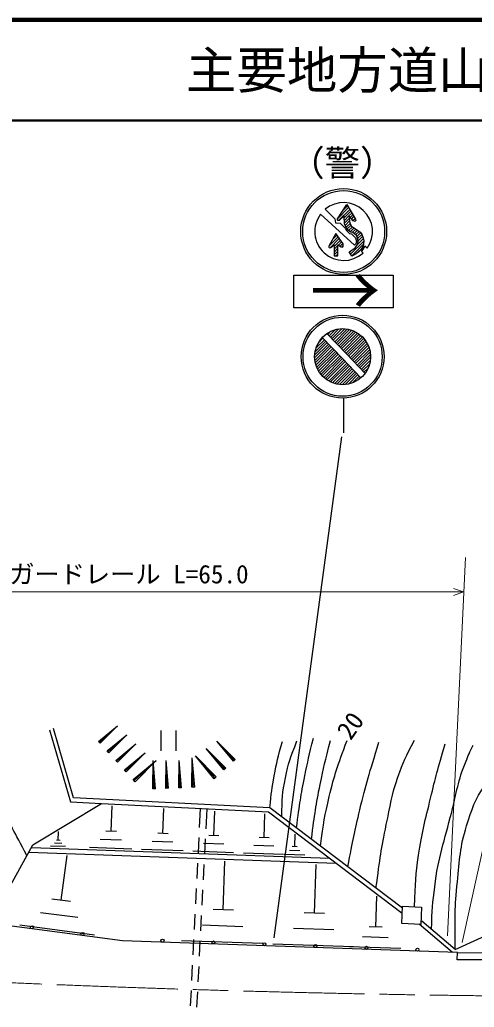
# Model space of a CAD drawing. Units: millimetres, scale not verified. Extents: x 40000 to 680000, y 20000 to 380000.
# Drawn here: x 200248 to 245318, y 282145 to 380000 of the extents above; entities that cross this region are included whole.
import ezdxf
from ezdxf.enums import TextEntityAlignment as Align

# ---------------------------------------------------------------- set-up
doc = ezdxf.new("R2010")
doc.units = ezdxf.units.MM
doc.header["$LTSCALE"] = 1000
doc.linetypes.add('CHAIN', pattern=[18.5, 12, -1.5, 3.5, -1.5])
for name, color, linetype, lineweight in [('M-BGD', 7, 'Continuous', 25), ('M-BMK', 2, 'CHAIN', 13), ('M-STR-HTXT', 7, 'Continuous', 13), ('M-STR-STRC', 7, 'Continuous', 25), ('M-TTL', 2, 'Continuous', 140), ('M-TTL-LINE', 7, 'Continuous', 50)]:
    doc.layers.add(name, color=color, linetype=linetype, lineweight=lineweight)
doc.layers.add('M-TTL-TXT', color=7, linetype='Continuous')
doc.styles.add('ＭＳ ゴシック', font='')
doc.styles.get('ＭＳ ゴシック').set_extended_font_data('MS Gothic')

msp = doc.modelspace()

# ---------------------------------------------------------------- hatches: boundary and pattern name
at = {"layer": 'M-STR-STRC'}
h = msp.add_hatch(dxfattribs=at)
h.set_pattern_fill('USER', color=256, style=0, pattern_type=2)
h.set_pattern_definition([(45, (231756, 360278), (-141.421, 141.421), [])])
h.paths.add_polyline_path([(231756, 360278), (232685, 361677), (233544, 360230), (233564, 360098), (233467, 360019), (233295, 360063), (232893, 360567), (232981, 359859), (233144, 359556), (233527, 359289), (233996, 358943), (234165, 358752), (234308, 358386), (234359, 358101), (234330, 357754), (234297, 357553), (234040, 357159), (233622, 356800), (233193, 356564), (232902, 357000), (233509, 357409), (233745, 357739), (233815, 358038), (233740, 358380), (233638, 358609), (233276, 358902), (233069, 358944), (232851, 359122), (232650, 359375), (232462, 359735), (232406, 360563), (231920, 360102), (231787, 360098), (231742, 360142)])
h = msp.add_hatch(dxfattribs=at)
h.set_pattern_fill('USER', color=256, style=0, pattern_type=2)
h.set_pattern_definition([(45, (230886, 357566), (-141.421, 141.421), [])])
h.paths.add_polyline_path([(230886, 357566), (231604, 358815), (232304, 357781), (232334, 357648), (232334, 357523), (232265, 357472), (232120, 357498), (231803, 357698), (231803, 356591), (231432, 356591), (231432, 357705), (231083, 357416), (230950, 357408), (230894, 357472)])
h = msp.add_hatch(dxfattribs=at)
h.set_pattern_fill('USER', color=256, style=0, pattern_type=2)
h.set_pattern_definition([(45, (233506, 347580), (-141.421, 141.421), [])])
h.paths.add_polyline_path([(230700, 348906, -0.84685), (234490, 344951), (232674, 346846)])
h = msp.add_hatch(dxfattribs=at)
h.set_pattern_fill('USER', color=256, style=0, pattern_type=2)
h.set_pattern_definition([(45, (231125, 345857), (-141.421, 141.421), [])])
h.paths.add_polyline_path([(232241, 346431), (234081, 344511, -0.94992), (230243, 348516)])

# ---------------------------------------------------------------- linework, layer by layer
at = {"layer": 'M-BGD'}
for p, q in [((205584, 302896), (203601, 309759)), ((208068, 308480), (209952, 310029)), ((208150, 308390), (209952, 310029)), ((208232, 308300), (209952, 310029)), ((214254, 309574), (214254, 307550)), ((215771, 307550), (215771, 309574)), ((208232, 308300), (208068, 308480)), ((208915, 307549), (210853, 309141)), ((208999, 307456), (210853, 309141)), ((209084, 307363), (210853, 309141)), ((209767, 306612), (211759, 308249)), ((209853, 306517), (211759, 308249)), ((209940, 306421), (211759, 308249)), ((221527, 306608), (219804, 308516)), ((221623, 306694), (219804, 308516)), ((221432, 306522), (219804, 308516)), ((209084, 307363), (208915, 307549)), ((210623, 305670), (212669, 307352)), ((210712, 305572), (212669, 307352)), ((210801, 305474), (212669, 307352)), ((220585, 305758), (218740, 307801)), ((220688, 305850), (218740, 307801)), ((220483, 305665), (218740, 307801)), ((209940, 306421), (209767, 306612)), ((211491, 304715), (213762, 306581)), ((211590, 304606), (213762, 306581)), ((211689, 304497), (213762, 306581)), ((213446, 303782), (213472, 306581)), ((213585, 303788), (213472, 306581)), ((213725, 303793), (213472, 306581)), ((214734, 303834), (214760, 306581)), ((214871, 303840), (214760, 306581)), ((215008, 303845), (214760, 306581)), ((216016, 303886), (216042, 306581)), ((216151, 303891), (216042, 306581)), ((216285, 303897), (216042, 306581)), ((217307, 303938), (217335, 306856)), ((217453, 303944), (217335, 306856)), ((217599, 303950), (217335, 306856)), ((219630, 304895), (217661, 307075)), ((219739, 304993), (217661, 307075)), ((219521, 304796), (217661, 307075)), ((221623, 306694), (221432, 306522)), ((210801, 305474), (210623, 305670)), ((220688, 305850), (220483, 305665)), ((211689, 304497), (211491, 304715)), ((219739, 304993), (219521, 304796)), ((213725, 303793), (213446, 303782)), ((215008, 303845), (214734, 303834)), ((216285, 303897), (216016, 303886)), ((217599, 303950), (217307, 303938)), ((201538, 298224), (208358, 302350)), ((208358, 302350), (224903, 301508)), ((209314, 299578), (209405, 302094)), ((214442, 299362), (214532, 301833)), ((218152, 301851), (218056, 299971)), ((218786, 301819), (218685, 299831)), ((219496, 299149), (219584, 301576)), ((224903, 301508), (238176, 291469)), ((224478, 298940), (224564, 301322)), ((204070, 298684), (204102, 299577)), ((209838, 299559), (208790, 299597)), ((204256, 298677), (203884, 298691)), ((210332, 298701), (208235, 298777)), ((215442, 298501), (213383, 298576)), ((214957, 299343), (213927, 299381)), ((218005, 298961), (217928, 297445)), ((218634, 298820), (218557, 297304)), ((220002, 299131), (218991, 299168)), ((224974, 298922), (223981, 298958)), ((227513, 298061), (227558, 299292)), ((197439, 290784), (201538, 298224)), ((201151, 297521), (231633, 296418)), ((201405, 297982), (230980, 296911)), ((204793, 298062), (203304, 298116)), ((204431, 298373), (203687, 298400)), ((211350, 297824), (207156, 297976)), ((216442, 297640), (212323, 297789)), ((221460, 297458), (217416, 297605)), ((220478, 298304), (218456, 298377)), ((225442, 298109), (223456, 298181)), ((228011, 297632), (226985, 297669)), ((227769, 298052), (227257, 298070)), ((204357, 292747), (204939, 297183)), ((220430, 291799), (220601, 296615)), ((226406, 297279), (222435, 297423)), ((228509, 297203), (226457, 297277)), ((217876, 296434), (217799, 294918)), ((218505, 296294), (218428, 294778)), ((229461, 291476), (229632, 296288)), ((217748, 293908), (217671, 292392)), ((218377, 293767), (218299, 292251)), ((205281, 292625), (203433, 292868)), ((235547, 290097), (235656, 293167)), ((221433, 291763), (219426, 291834)), ((206011, 291025), (202314, 291511)), ((217619, 291381), (217542, 289865)), ((218248, 291241), (218171, 289725)), ((230463, 291440), (228458, 291511)), ((243432, 287884), (240111, 290678)), ((243432, 287884), (251382, 291481)), ((207665, 289304), (200272, 290275)), ((222379, 290122), (218366, 290265)), ((231409, 289801), (227399, 289943)), ((236187, 290074), (234908, 290120)), ((243171, 287574), (239851, 290368)), ((224329, 288446), (216303, 288731)), ((217491, 288854), (217413, 287338)), ((218119, 288714), (218042, 287198)), ((236790, 289028), (234232, 289119)), ((233357, 288125), (225337, 288410)), ((238033, 287959), (232916, 288141)), ((243613, 286828), (243645, 287558)), ((265767, 286869), (243613, 286828)), ((243645, 287558), (276844, 287402)), ((217362, 286328), (217285, 284812)), ((217991, 286187), (217914, 284672)), ((217233, 283801), (217156, 282285)), ((217862, 283661), (217785, 282145))]:
    msp.add_line(p, q, dxfattribs=at)
for points in [[(203212, 309647), (205275, 302507), (208358, 302350)], [(238197, 291960), (225048, 301906), (205584, 302896)], [(243645, 287558), (210428, 288737), (197456, 290440), (176360, 292537)]]:
    msp.add_lwpolyline(points, dxfattribs=at)
msp.add_lwpolyline([(238206, 292162), (240101, 292077), (240024, 290360), (238130, 290445)], close=True, dxfattribs=at)
for centre in [(201453, 290068), (206470, 289410), (214401, 288748), (219457, 288568), (224514, 288389), (229570, 288209), (234627, 288030), (239683, 287850)]:
    msp.add_circle(centre, 152, dxfattribs=at)
for points, knots in [([(200967, 297188), (199668, 299598), (199300, 300248), (198344, 302264), (197645, 303738), (197371, 304618), (196634, 306073), (195958, 307407), (195697, 307855), (194768, 309416)], [0, 0, 0, 0, 1, 1, 1, 2, 2, 2, 3, 3, 3, 3]), ([(225048, 301906), (225203, 303413), (225253, 303852), (225480, 305084), (225727, 306430), (225861, 306894), (226300, 308490)], [0, 0, 0, 0, 1, 1, 1, 2, 2, 2, 2]), ([(226223, 301017), (226271, 302791), (226285, 303394), (226587, 304879), (226885, 306344), (227100, 306899), (227736, 308531)], [0, 0, 0, 0, 1, 1, 1, 2, 2, 2, 2]), ([(227689, 299908), (228029, 302386), (228107, 303078), (228516, 305084), (228814, 306551), (228927, 307046), (229377, 308818)], [0, 0, 0, 0, 1, 1, 1, 2, 2, 2, 2]), ([(229168, 298790), (229519, 301387), (229604, 302117), (230034, 304223), (230382, 305933), (230522, 306512), (231059, 308572)], [0, 0, 0, 0, 1, 1, 1, 2, 2, 2, 2]), ([(230071, 298106), (230376, 300426), (230486, 301132), (230936, 303033), (231460, 305242), (231765, 306019), (232700, 308572)], [0, 0, 0, 0, 1, 1, 1, 2, 2, 2, 2]), ([(232787, 296052), (233292, 298769), (233444, 299521), (233972, 301720), (234605, 304359), (234889, 305237), (235859, 308408)], [0, 0, 0, 0, 1, 1, 1, 2, 2, 2, 2]), ([(235568, 293949), (235984, 296956), (236081, 297806), (236598, 300243), (236991, 302099), (237105, 303177), (237746, 304961), (238275, 306433), (238534, 306976), (239388, 308613)], [0, 0, 0, 0, 1, 1, 1, 2, 2, 2, 3, 3, 3, 3]), ([(239383, 292109), (239481, 294506), (239524, 295228), (239798, 297207), (240108, 299446), (240461, 300671), (240988, 302869), (241494, 304982), (241691, 305680), (242423, 308243)], [0, 0, 0, 0, 1, 1, 1, 2, 2, 2, 3, 3, 3, 3]), ([(241077, 289865), (241133, 291838), (241199, 292447), (241398, 294089), (241753, 297026), (242349, 298607), (243080, 301474), (243581, 303441), (243700, 304604), (244475, 306479), (244743, 307129), (244833, 307374), (245213, 308120)], [0, 0, 0, 0, 1, 1, 1, 2, 2, 2, 3, 3, 3, 4, 4, 4, 4]), ([(243432, 287884), (243407, 291024), (243375, 291979), (243654, 294582), (243888, 296761), (243890, 298032), (244557, 300120), (245083, 301766), (245373, 302753), (246403, 304141), (247309, 305361), (247920, 306077), (249275, 306767), (250768, 307527), (251831, 307641), (253501, 307505), (255136, 307371), (256031, 306730), (257275, 305659), (259530, 303717), (260084, 301957), (262034, 299710), (265771, 295403), (267494, 294146), (272660, 289700)], [0, 0, 0, 0, 1, 1, 1, 2, 2, 2, 3, 3, 3, 4, 4, 4, 5, 5, 5, 6, 6, 6, 7, 7, 7, 8, 8, 8, 8])]:
    msp.add_open_spline(points, degree=3, knots=knots, dxfattribs=at)
at = {"layer": 'M-BMK'}
msp.add_arc((264106, 1782695), 1499520, 266.28661, 270.09853, dxfattribs=at)
at = {"layer": 'M-STR-HTXT'}
for p, q in [((244110, 288559), (256678, 345445)), ((242677, 289220), (244441, 326703)), ((177897, 323295), (244262, 323295)), ((244262, 323295), (243250, 323649)), ((244262, 323295), (243250, 322941))]:
    msp.add_line(p, q, dxfattribs=at)
at = {"layer": 'M-STR-STRC'}
for p, q in [((230540, 361218), (231492, 360278)), ((231756, 360278), (232685, 361677)), ((232685, 361677), (233544, 360230)), ((233439, 357677), (230087, 360745)), ((231492, 360278), (231575, 359861)), ((231742, 360142), (231756, 360278)), ((231787, 360098), (231742, 360142)), ((232406, 360563), (231920, 360102)), ((232462, 359735), (232406, 360563)), ((232893, 360567), (232981, 359859)), ((233295, 360063), (232893, 360567)), ((233544, 360230), (233564, 360098)), ((231575, 359861), (232007, 359847)), ((231920, 360102), (231787, 360098)), ((232007, 359847), (232507, 359332)), ((232650, 359375), (232462, 359735)), ((232507, 359332), (232633, 359110)), ((232851, 359122), (232650, 359375)), ((232981, 359859), (233144, 359556)), ((233144, 359556), (233527, 359289)), ((233467, 360019), (233295, 360063)), ((233564, 360098), (233467, 360019)), ((233527, 359289), (233996, 358943)), ((231604, 358815), (230886, 357566)), ((232304, 357781), (231604, 358815)), ((232633, 359110), (232953, 358831)), ((233069, 358944), (232851, 359122)), ((232953, 358831), (233147, 358790)), ((233276, 358902), (233069, 358944)), ((233147, 358790), (233537, 358400)), ((233638, 358609), (233276, 358902)), ((233537, 358400), (233648, 358011)), ((233740, 358380), (233638, 358609)), ((233815, 358038), (233740, 358380)), ((233996, 358943), (234165, 358752)), ((234165, 358752), (234308, 358386)), ((234308, 358386), (234359, 358101)), ((230886, 357566), (230894, 357472)), ((230894, 357472), (230950, 357408)), ((230950, 357408), (231083, 357416)), ((231083, 357416), (231432, 357705)), ((231432, 357705), (231432, 356591)), ((231803, 356591), (231803, 357698)), ((231803, 357698), (232120, 357498)), ((232120, 357498), (232265, 357472)), ((232265, 357472), (232334, 357523)), ((232334, 357648), (232304, 357781)), ((232334, 357523), (232334, 357648)), ((232902, 357000), (233509, 357409)), ((233565, 357802), (233439, 357677)), ((233509, 357409), (233745, 357739)), ((233648, 358011), (233565, 357802)), ((233745, 357739), (233815, 358038)), ((234297, 357553), (234040, 357159)), ((234330, 357357), (234135, 357051)), ((234330, 357754), (234297, 357553)), ((234359, 358101), (234330, 357754)), ((234469, 357565), (234330, 357357)), ((234704, 357354), (234469, 357565)), ((231432, 356591), (231803, 356591)), ((233193, 356564), (232902, 357000)), ((233622, 356800), (233193, 356564)), ((234040, 357159), (233622, 356800)), ((234135, 357051), (234288, 356886)), ((232241, 346431), (230243, 348516)), ((232674, 346846), (230700, 348906)), ((234081, 344511), (232241, 346431)), ((234490, 344951), (232674, 346846)), ((232349, 342505), (232349, 339052)), ((225491, 289016), (232184, 338685))]:
    msp.add_line(p, q, dxfattribs=at)
msp.add_lwpolyline([(227431, 354674), (237283, 354674), (237283, 351464), (227431, 351464)], close=True, dxfattribs=at)
for centre, radius in [((232368, 359012), 4254), ((232368, 359012), 4062), ((232265, 346612), 4108), ((232265, 346612), 3918), ((232265, 346612), 2777)]:
    msp.add_circle(centre, radius, dxfattribs=at)
for start, end in [(324.62301, 129.65696), (142.78358, 312.06934)]:
    msp.add_arc((232368, 359012), 2865, start, end, dxfattribs=at)
at = {"layer": 'M-TTL'}
msp.add_line((680000, 380000), (40000, 380000), dxfattribs=at)
at = {"layer": 'M-TTL-LINE'}
msp.add_line((40000, 370000), (680000, 370000), dxfattribs=at)

# ---------------------------------------------------------------- texts
at = {"layer": 'M-BGD', "style": 'ＭＳ ゴシック'}
msp.add_text('20', height=1833, rotation=55.125, dxfattribs=at).set_placement((233026, 310058), align=Align.MIDDLE_CENTER)
at = {"layer": 'M-STR-HTXT', "style": 'ＭＳ ゴシック'}
msp.add_text('ガードレール L=65.0', height=1833, dxfattribs=at).set_placement((211080, 323598), align=Align.BOTTOM_CENTER)
at = {"layer": 'M-STR-STRC', "style": 'ＭＳ ゴシック'}
msp.add_text('（警）', height=2566, dxfattribs=at).set_placement((232237, 363758), align=Align.BOTTOM_CENTER)
msp.add_text('→', height=5132, dxfattribs=at).set_placement((232523, 353096), align=Align.MIDDLE_CENTER)
at = {"layer": 'M-TTL-TXT', "style": 'ＭＳ ゴシック'}
msp.add_text('主要地方道山口宇部線', height=3666, dxfattribs=at).set_placement((216734, 375000), align=Align.MIDDLE_LEFT)

doc.saveas('drawing.dxf')
